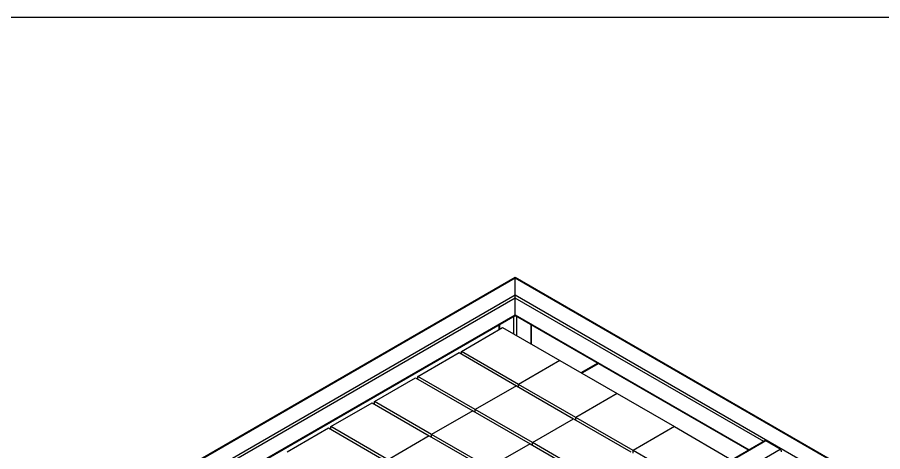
# Model space of a CAD drawing. Header units: millimetres. Extents: x 0 to 17520, y 0 to 12300.
# Drawn here: x 12995 to 15667, y 10958 to 12300 of the extents above; entities that cross this region are included whole.
import ezdxf

# ---------------------------------------------------------------- set-up
doc = ezdxf.new("R2010")
doc.units = ezdxf.units.MM
doc.header["$LTSCALE"] = 30

# ---------------------------------------------------------------- blocks, each defined once
blk = doc.blocks.new('블럭4')
blk.add_line((300, 12300), (17520, 12300))

msp = doc.modelspace()

# ---------------------------------------------------------------- linework, layer by layer
for p, q in [((14532.331, 11495.934), (13332.735, 10803.423)), ((14532.331, 11493.906), (13338.735, 10804.857)), ((16018.901, 10637.756), (14532.331, 11495.934)), ((14532.331, 11442.472), (14532.331, 11493.906)), ((16017.144, 10636.742), (14532.331, 11493.906)), ((13427.83, 10804.857), (14532.331, 11442.472)), ((14532.331, 11442.472), (15972.596, 10611.025)), ((14532.331, 11432.674), (13438.073, 10800.973)), ((14532.331, 11381.232), (14532.331, 11432.674)), ((15299.552, 10989.767), (14532.331, 11432.674)), ((13482.628, 10775.252), (14532.331, 11381.232)), ((13484.386, 10774.237), (14532.331, 11379.203)), ((14528.088, 11321.628), (14528.088, 11376.753)), ((14532.331, 11381.232), (15254.997, 10964.046)), ((14532.331, 11379.203), (15253.239, 10963.031)), ((14536.574, 11376.753), (14536.574, 11316.73)), ((14366.161, 11268.154), (14493.44, 11341.63)), ((14481.783, 11350.022), (14481.783, 11334.901)), ((14483.541, 11351.037), (14483.541, 11335.915)), ((14493.44, 11341.63), (14670.217, 11239.579)), ((14581.121, 11291.013), (14581.121, 11351.037)), ((14582.879, 11289.998), (14582.879, 11350.022)), ((14231.811, 11190.595), (14359.09, 11264.071)), ((14359.09, 11264.071), (14535.867, 11162.02)), ((14542.938, 11166.103), (14366.161, 11268.154)), ((14366.161, 11259.989), (14366.161, 11268.154)), ((14670.217, 11239.579), (14542.938, 11166.103)), ((14670.217, 11239.579), (14846.994, 11137.528)), ((14787.385, 11231.963), (14735.398, 11201.951)), ((14789.944, 11230.486), (14737.956, 11200.474)), ((14786.369, 11231.376), (14786.369, 11232.55)), ((14097.46, 11113.036), (14224.74, 11186.513)), ((14224.74, 11186.513), (14401.516, 11084.462)), ((14231.811, 11182.431), (14231.811, 11190.595)), ((14408.587, 11088.544), (14231.811, 11190.595)), ((14535.867, 11162.02), (14408.587, 11088.544)), ((14535.867, 11162.02), (14712.643, 11059.969)), ((14542.938, 11157.938), (14542.938, 11166.103)), ((14719.714, 11064.051), (14542.938, 11166.103)), ((14846.994, 11137.528), (14719.714, 11064.051)), ((14846.994, 11137.528), (15023.77, 11035.477)), ((13963.11, 11035.477), (14090.389, 11108.954)), ((14090.389, 11108.954), (14267.166, 11006.903)), ((14097.46, 11104.872), (14097.46, 11113.036)), ((14274.237, 11010.985), (14097.46, 11113.036)), ((14408.587, 11080.38), (14408.587, 11088.544)), ((14585.364, 10986.493), (14408.587, 11088.544)), ((14401.516, 11084.462), (14274.237, 11010.985)), ((14401.516, 11084.462), (14578.293, 10982.411)), ((14719.714, 11055.887), (14719.714, 11064.051)), ((14896.491, 10962), (14719.714, 11064.051)), ((13963.11, 11027.313), (13963.11, 11035.477)), ((14139.887, 10933.426), (13963.11, 11035.477)), ((14585.364, 10986.493), (14712.643, 11059.969)), ((14712.643, 11059.969), (14889.42, 10957.918)), ((15023.77, 11035.477), (14896.491, 10962)), ((15023.77, 11035.477), (15200.547, 10933.426)), ((13828.76, 10957.918), (13956.039, 11031.395)), ((13956.039, 11031.395), (14132.816, 10929.344)), ((14274.237, 11002.821), (14274.237, 11010.985)), ((14451.014, 10908.934), (14274.237, 11010.985)), ((14267.166, 11006.903), (14139.887, 10933.426)), ((15302.553, 10991.499), (14206.537, 10358.783)), ((15305.552, 10991.202), (14209.537, 10358.486)), ((14267.166, 11006.903), (14443.943, 10904.852)), ((14578.293, 10982.411), (14451.014, 10908.934)), ((14578.293, 10982.411), (14755.07, 10880.36)), ((14585.364, 10978.329), (14585.364, 10986.493)), ((14762.141, 10884.442), (14585.364, 10986.493)), ((15350.1, 10965.485), (15305.552, 10991.202)), ((14254.085, 10332.769), (15350.1, 10965.485)), ((14896.491, 10953.836), (14896.491, 10962)), ((15073.268, 10859.949), (14896.491, 10962))]:
    msp.add_line(p, q)
at = {"flags": 128}
for points in [[(14532.331, 11493.906), (14532.331, 11494.767), (14532.331, 11495.407), (14532.331, 11495.801), (14532.331, 11495.934)], [(14532.331, 11493.906), (14532.331, 11494.682), (14532.331, 11495.286), (14532.331, 11495.698), (14532.331, 11495.908), (14532.331, 11495.934)], [(14532.331, 11432.674), (14532.331, 11433.724), (14532.331, 11434.922), (14532.331, 11436.222), (14532.331, 11437.573), (14532.331, 11438.925), (14532.331, 11440.224), (14532.331, 11441.422), (14532.331, 11442.472)], [(14532.331, 11432.674), (14532.331, 11433.724), (14532.331, 11434.922), (14532.331, 11436.222), (14532.331, 11437.573), (14532.331, 11438.925), (14532.331, 11440.224), (14532.331, 11441.422), (14532.331, 11442.472)], [(14532.331, 11379.203), (14532.331, 11379.203), (14532.331, 11379.336), (14532.331, 11379.73), (14532.331, 11380.37), (14532.331, 11381.232)], [(14532.331, 11379.203), (14532.331, 11379.229), (14532.331, 11379.439), (14532.331, 11379.852), (14532.331, 11380.456), (14532.331, 11381.232)]]:
    msp.add_lwpolyline(points, dxfattribs=at)
for centre, radius, start, end in [((14532.331, 11387.897), 10.13, 258.009305, 281.990695), ((15303.795, 10988.749), 3.018, 54.380277, 114.309545), ((15345.132, 10957.718), 9.221, 2.605151, 57.395342)]:
    msp.add_arc(centre, radius, start, end)

# ---------------------------------------------------------------- block references
at = {"color": 7, "linetype": 'Continuous'}
msp.add_blockref('블럭4', (0, 0), dxfattribs=at)

doc.saveas('drawing.dxf')
